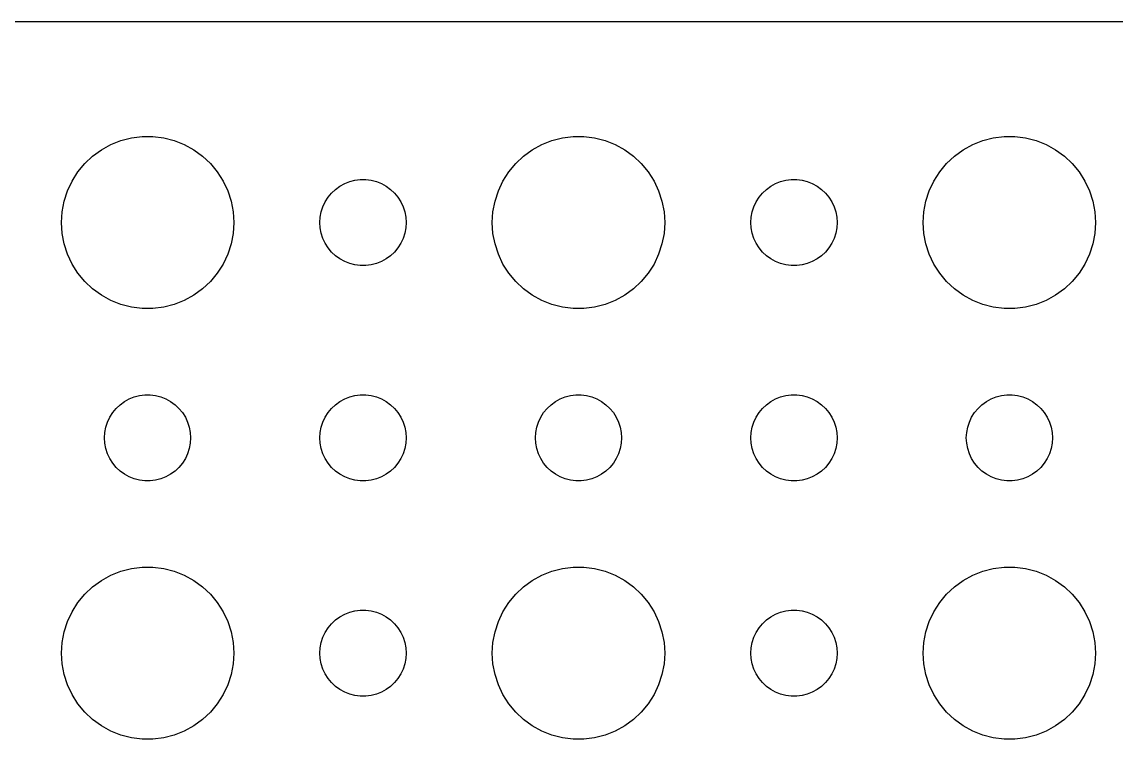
# Model space of a CAD drawing. Header units: metres. Extents: x -134 to 134, y 518 to 1078.
# Drawn here: x 63.12 to 101.21, y 825.01 to 849.99 of the extents above; entities that cross this region are included whole.
import ezdxf

# ---------------------------------------------------------------- set-up
doc = ezdxf.new("R2010")
doc.units = ezdxf.units.M

msp = doc.modelspace()

# ---------------------------------------------------------------- linework, layer by layer
for p, q in [((129.814, 849.99), (-129.814, 849.99)), ((66.9379, 845.947), (67.3116, 845.994)), ((67.3116, 845.994), (67.6884, 845.994)), ((67.6884, 845.994), (68.0621, 845.947)), ((81.9379, 845.947), (82.3116, 845.994)), ((82.3116, 845.994), (82.6884, 845.994)), ((82.6884, 845.994), (83.0621, 845.947)), ((96.9379, 845.947), (97.3116, 845.994)), ((97.3116, 845.994), (97.6884, 845.994)), ((97.6884, 845.994), (98.0621, 845.947)), ((65.8925, 845.533), (66.2227, 845.714)), ((66.2227, 845.714), (66.573, 845.853)), ((66.573, 845.853), (66.9379, 845.947)), ((68.0621, 845.947), (68.427, 845.853)), ((68.427, 845.853), (68.7773, 845.714)), ((68.7773, 845.714), (69.1075, 845.533)), ((80.8925, 845.533), (81.2227, 845.714)), ((81.2227, 845.714), (81.573, 845.853)), ((81.573, 845.853), (81.9379, 845.947)), ((83.0621, 845.947), (83.427, 845.853)), ((83.427, 845.853), (83.7773, 845.714)), ((83.7773, 845.714), (84.1075, 845.533)), ((95.8925, 845.533), (96.2227, 845.714)), ((96.2227, 845.714), (96.573, 845.853)), ((96.573, 845.853), (96.9379, 845.947)), ((98.0621, 845.947), (98.427, 845.853)), ((98.427, 845.853), (98.7773, 845.714)), ((98.7773, 845.714), (99.1075, 845.533)), ((65.3131, 845.054), (65.5877, 845.312)), ((65.5877, 845.312), (65.8925, 845.533)), ((69.1075, 845.533), (69.4123, 845.312)), ((69.4123, 845.312), (69.6869, 845.054)), ((80.3131, 845.054), (80.5877, 845.312)), ((80.5877, 845.312), (80.8925, 845.533)), ((84.1075, 845.533), (84.4123, 845.312)), ((84.4123, 845.312), (84.6869, 845.054)), ((95.3131, 845.054), (95.5877, 845.312)), ((95.5877, 845.312), (95.8925, 845.533)), ((99.1075, 845.533), (99.4123, 845.312)), ((99.4123, 845.312), (99.6869, 845.054)), ((65.073, 844.763), (65.3131, 845.054)), ((69.6869, 845.054), (69.927, 844.763)), ((80.073, 844.763), (80.3131, 845.054)), ((84.6869, 845.054), (84.927, 844.763)), ((95.073, 844.763), (95.3131, 845.054)), ((99.6869, 845.054), (99.927, 844.763)), ((64.7107, 844.104), (64.8711, 844.445)), ((64.8711, 844.445), (65.073, 844.763)), ((69.927, 844.763), (70.1289, 844.445)), ((70.1289, 844.445), (70.2893, 844.104)), ((74.5365, 844.427), (74.7189, 844.473)), ((74.7189, 844.473), (74.9058, 844.497)), ((74.9058, 844.497), (75.0942, 844.497)), ((75.0942, 844.497), (75.2811, 844.473)), ((75.2811, 844.473), (75.4635, 844.427)), ((79.7107, 844.104), (79.8711, 844.445)), ((79.8711, 844.445), (80.073, 844.763)), ((84.927, 844.763), (85.1289, 844.445)), ((85.1289, 844.445), (85.2893, 844.104)), ((89.5365, 844.427), (89.7189, 844.473)), ((89.7189, 844.473), (89.9058, 844.497)), ((89.9058, 844.497), (90.0942, 844.497)), ((90.0942, 844.497), (90.2811, 844.473)), ((90.2811, 844.473), (90.4635, 844.427)), ((94.7107, 844.104), (94.8711, 844.445)), ((94.8711, 844.445), (95.073, 844.763)), ((99.927, 844.763), (100.129, 844.445)), ((100.129, 844.445), (100.289, 844.104)), ((64.5943, 843.746), (64.7107, 844.104)), ((70.2893, 844.104), (70.4057, 843.746)), ((73.9065, 844.027), (74.0439, 844.156)), ((74.0439, 844.156), (74.1963, 844.266)), ((74.1963, 844.266), (74.3613, 844.357)), ((74.3613, 844.357), (74.5365, 844.427)), ((75.4635, 844.427), (75.6387, 844.357)), ((75.6387, 844.357), (75.8037, 844.266)), ((75.8037, 844.266), (75.9561, 844.156)), ((75.9561, 844.156), (76.0934, 844.027)), ((79.5943, 843.746), (79.7107, 844.104)), ((85.2893, 844.104), (85.4057, 843.746)), ((88.9065, 844.027), (89.0439, 844.156)), ((89.0439, 844.156), (89.1963, 844.266)), ((89.1963, 844.266), (89.3613, 844.357)), ((89.3613, 844.357), (89.5365, 844.427)), ((90.4635, 844.427), (90.6387, 844.357)), ((90.6387, 844.357), (90.8037, 844.266)), ((90.8037, 844.266), (90.9561, 844.156)), ((90.9561, 844.156), (91.0934, 844.027)), ((94.5943, 843.746), (94.7107, 844.104)), ((100.289, 844.104), (100.406, 843.746)), ((64.5237, 843.376), (64.5943, 843.746)), ((70.4057, 843.746), (70.4763, 843.376)), ((73.6053, 843.552), (73.6855, 843.723)), ((73.6855, 843.723), (73.7865, 843.882)), ((73.7865, 843.882), (73.9065, 844.027)), ((76.0934, 844.027), (76.2135, 843.882)), ((76.2135, 843.882), (76.3145, 843.723)), ((76.3145, 843.723), (76.3947, 843.552)), ((79.5237, 843.376), (79.5943, 843.746)), ((85.4057, 843.746), (85.4763, 843.376)), ((88.6053, 843.552), (88.6855, 843.723)), ((88.6855, 843.723), (88.7865, 843.882)), ((88.7865, 843.882), (88.9065, 844.027)), ((91.0934, 844.027), (91.2135, 843.882)), ((91.2135, 843.882), (91.3145, 843.723)), ((91.3145, 843.723), (91.3947, 843.552)), ((94.5237, 843.376), (94.5943, 843.746)), ((100.406, 843.746), (100.476, 843.376)), ((64.5, 843), (64.5237, 843.376)), ((70.4763, 843.376), (70.5, 843)), ((73.5118, 843.188), (73.5471, 843.373)), ((73.5471, 843.373), (73.6053, 843.552)), ((76.3947, 843.552), (76.4529, 843.373)), ((76.4529, 843.373), (76.4882, 843.188)), ((79.5, 843), (79.5237, 843.376)), ((85.4763, 843.376), (85.5, 843)), ((88.5118, 843.188), (88.5471, 843.373)), ((88.5471, 843.373), (88.6053, 843.552)), ((91.3947, 843.552), (91.4529, 843.373)), ((91.4529, 843.373), (91.4882, 843.188)), ((94.5, 843), (94.5237, 843.376)), ((100.476, 843.376), (100.5, 843)), ((64.5237, 842.624), (64.5, 843)), ((70.5, 843), (70.4763, 842.624)), ((73.5, 843), (73.5118, 843.188)), ((73.5118, 842.812), (73.5, 843)), ((76.4882, 843.188), (76.5, 843)), ((76.5, 843), (76.4882, 842.812)), ((79.5237, 842.624), (79.5, 843)), ((85.5, 843), (85.4763, 842.624)), ((88.5, 843), (88.5118, 843.188)), ((88.5118, 842.812), (88.5, 843)), ((91.4882, 843.188), (91.5, 843)), ((91.5, 843), (91.4882, 842.812)), ((94.5237, 842.624), (94.5, 843)), ((100.5, 843), (100.476, 842.624)), ((64.5943, 842.254), (64.5237, 842.624)), ((70.4763, 842.624), (70.4057, 842.254)), ((73.5471, 842.627), (73.5118, 842.812)), ((73.6053, 842.448), (73.5471, 842.627)), ((76.4529, 842.627), (76.3947, 842.448)), ((76.4882, 842.812), (76.4529, 842.627)), ((79.5943, 842.254), (79.5237, 842.624)), ((85.4763, 842.624), (85.4057, 842.254)), ((88.5471, 842.627), (88.5118, 842.812)), ((88.6053, 842.448), (88.5471, 842.627)), ((91.4529, 842.627), (91.3947, 842.448)), ((91.4882, 842.812), (91.4529, 842.627)), ((94.5943, 842.254), (94.5237, 842.624)), ((100.476, 842.624), (100.406, 842.254)), ((64.7107, 841.896), (64.5943, 842.254)), ((70.4057, 842.254), (70.2893, 841.896)), ((73.6855, 842.277), (73.6053, 842.448)), ((73.7865, 842.118), (73.6855, 842.277)), ((76.3145, 842.277), (76.2135, 842.118)), ((76.3947, 842.448), (76.3145, 842.277)), ((79.7107, 841.896), (79.5943, 842.254)), ((85.4057, 842.254), (85.2893, 841.896)), ((88.6855, 842.277), (88.6053, 842.448)), ((88.7865, 842.118), (88.6855, 842.277)), ((91.3145, 842.277), (91.2135, 842.118)), ((91.3947, 842.448), (91.3145, 842.277)), ((94.7107, 841.896), (94.5943, 842.254)), ((100.406, 842.254), (100.289, 841.896)), ((64.8711, 841.555), (64.7107, 841.896)), ((70.2893, 841.896), (70.1289, 841.555)), ((73.9065, 841.973), (73.7865, 842.118)), ((74.0439, 841.844), (73.9065, 841.973)), ((74.1963, 841.734), (74.0439, 841.844)), ((75.9561, 841.844), (75.8037, 841.734)), ((76.0934, 841.973), (75.9561, 841.844)), ((76.2135, 842.118), (76.0934, 841.973)), ((79.8711, 841.555), (79.7107, 841.896)), ((85.2893, 841.896), (85.1289, 841.555)), ((88.9065, 841.973), (88.7865, 842.118)), ((89.0439, 841.844), (88.9065, 841.973)), ((89.1963, 841.734), (89.0439, 841.844)), ((90.9561, 841.844), (90.8037, 841.734)), ((91.0934, 841.973), (90.9561, 841.844)), ((91.2135, 842.118), (91.0934, 841.973)), ((94.8711, 841.555), (94.7107, 841.896)), ((100.289, 841.896), (100.129, 841.555)), ((65.073, 841.237), (64.8711, 841.555)), ((70.1289, 841.555), (69.927, 841.237)), ((74.3613, 841.643), (74.1963, 841.734)), ((74.5365, 841.573), (74.3613, 841.643)), ((74.7189, 841.527), (74.5365, 841.573)), ((74.9058, 841.503), (74.7189, 841.527)), ((75.0942, 841.503), (74.9058, 841.503)), ((75.2811, 841.527), (75.0942, 841.503)), ((75.4635, 841.573), (75.2811, 841.527)), ((75.6387, 841.643), (75.4635, 841.573)), ((75.8037, 841.734), (75.6387, 841.643)), ((80.073, 841.237), (79.8711, 841.555)), ((85.1289, 841.555), (84.927, 841.237)), ((89.3613, 841.643), (89.1963, 841.734)), ((89.5365, 841.573), (89.3613, 841.643)), ((89.7189, 841.527), (89.5365, 841.573)), ((89.9058, 841.503), (89.7189, 841.527)), ((90.0942, 841.503), (89.9058, 841.503)), ((90.2811, 841.527), (90.0942, 841.503)), ((90.4635, 841.573), (90.2811, 841.527)), ((90.6387, 841.643), (90.4635, 841.573)), ((90.8037, 841.734), (90.6387, 841.643)), ((95.073, 841.237), (94.8711, 841.555)), ((100.129, 841.555), (99.927, 841.237)), ((65.3131, 840.946), (65.073, 841.237)), ((69.927, 841.237), (69.6869, 840.946)), ((80.3131, 840.946), (80.073, 841.237)), ((84.927, 841.237), (84.6869, 840.946)), ((95.3131, 840.946), (95.073, 841.237)), ((99.927, 841.237), (99.6869, 840.946)), ((65.5877, 840.688), (65.3131, 840.946)), ((65.8925, 840.467), (65.5877, 840.688)), ((69.4123, 840.688), (69.1075, 840.467)), ((69.6869, 840.946), (69.4123, 840.688)), ((80.5877, 840.688), (80.3131, 840.946)), ((80.8925, 840.467), (80.5877, 840.688)), ((84.4123, 840.688), (84.1075, 840.467)), ((84.6869, 840.946), (84.4123, 840.688)), ((95.5877, 840.688), (95.3131, 840.946)), ((95.8925, 840.467), (95.5877, 840.688)), ((99.4123, 840.688), (99.1075, 840.467)), ((99.6869, 840.946), (99.4123, 840.688)), ((66.2227, 840.286), (65.8925, 840.467)), ((66.573, 840.147), (66.2227, 840.286)), ((68.7773, 840.286), (68.427, 840.147)), ((69.1075, 840.467), (68.7773, 840.286)), ((81.2227, 840.286), (80.8925, 840.467)), ((81.573, 840.147), (81.2227, 840.286)), ((83.7773, 840.286), (83.427, 840.147)), ((84.1075, 840.467), (83.7773, 840.286)), ((96.2227, 840.286), (95.8925, 840.467)), ((96.573, 840.147), (96.2227, 840.286)), ((98.7773, 840.286), (98.427, 840.147)), ((99.1075, 840.467), (98.7773, 840.286)), ((66.9379, 840.053), (66.573, 840.147)), ((67.3116, 840.006), (66.9379, 840.053)), ((67.6884, 840.006), (67.3116, 840.006)), ((68.0621, 840.053), (67.6884, 840.006)), ((68.427, 840.147), (68.0621, 840.053)), ((81.9379, 840.053), (81.573, 840.147)), ((82.3116, 840.006), (81.9379, 840.053)), ((82.6884, 840.006), (82.3116, 840.006)), ((83.0621, 840.053), (82.6884, 840.006)), ((83.427, 840.147), (83.0621, 840.053)), ((96.9379, 840.053), (96.573, 840.147)), ((97.3116, 840.006), (96.9379, 840.053)), ((97.6884, 840.006), (97.3116, 840.006)), ((98.0621, 840.053), (97.6884, 840.006)), ((98.427, 840.147), (98.0621, 840.053)), ((66.6963, 836.766), (66.8613, 836.857)), ((66.8613, 836.857), (67.0365, 836.927)), ((67.0365, 836.927), (67.2189, 836.973)), ((67.2189, 836.973), (67.4058, 836.997)), ((67.4058, 836.997), (67.5942, 836.997)), ((67.5942, 836.997), (67.7811, 836.973)), ((67.7811, 836.973), (67.9635, 836.927)), ((67.9635, 836.927), (68.1387, 836.857)), ((68.1387, 836.857), (68.3037, 836.766)), ((74.1963, 836.766), (74.3613, 836.857)), ((74.3613, 836.857), (74.5365, 836.927)), ((74.5365, 836.927), (74.7189, 836.973)), ((74.7189, 836.973), (74.9058, 836.997)), ((74.9058, 836.997), (75.0942, 836.997)), ((75.0942, 836.997), (75.2811, 836.973)), ((75.2811, 836.973), (75.4635, 836.927)), ((75.4635, 836.927), (75.6387, 836.857)), ((75.6387, 836.857), (75.8037, 836.766)), ((81.6963, 836.766), (81.8613, 836.857)), ((81.8613, 836.857), (82.0365, 836.927)), ((82.0365, 836.927), (82.2189, 836.973)), ((82.2189, 836.973), (82.4058, 836.997)), ((82.4058, 836.997), (82.5942, 836.997)), ((82.5942, 836.997), (82.7811, 836.973)), ((82.7811, 836.973), (82.9635, 836.927)), ((82.9635, 836.927), (83.1387, 836.857)), ((83.1387, 836.857), (83.3037, 836.766)), ((89.1963, 836.766), (89.3613, 836.857)), ((89.3613, 836.857), (89.5365, 836.927)), ((89.5365, 836.927), (89.7189, 836.973)), ((89.7189, 836.973), (89.9058, 836.997)), ((89.9058, 836.997), (90.0942, 836.997)), ((90.0942, 836.997), (90.2811, 836.973)), ((90.2811, 836.973), (90.4635, 836.927)), ((90.4635, 836.927), (90.6387, 836.857)), ((90.6387, 836.857), (90.8037, 836.766)), ((96.6963, 836.766), (96.8613, 836.857)), ((96.8613, 836.857), (97.0365, 836.927)), ((97.0365, 836.927), (97.2189, 836.973)), ((97.2189, 836.973), (97.4058, 836.997)), ((97.4058, 836.997), (97.5942, 836.997)), ((97.5942, 836.997), (97.7811, 836.973)), ((97.7811, 836.973), (97.9635, 836.927)), ((97.9635, 836.927), (98.1387, 836.857)), ((98.1387, 836.857), (98.3037, 836.766)), ((66.2865, 836.382), (66.4065, 836.527)), ((66.4065, 836.527), (66.5439, 836.656)), ((66.5439, 836.656), (66.6963, 836.766)), ((68.3037, 836.766), (68.4561, 836.656)), ((68.4561, 836.656), (68.5934, 836.527)), ((68.5934, 836.527), (68.7135, 836.382)), ((73.7865, 836.382), (73.9065, 836.527)), ((73.9065, 836.527), (74.0439, 836.656)), ((74.0439, 836.656), (74.1963, 836.766)), ((75.8037, 836.766), (75.9561, 836.656)), ((75.9561, 836.656), (76.0934, 836.527)), ((76.0934, 836.527), (76.2135, 836.382)), ((81.2865, 836.382), (81.4065, 836.527)), ((81.4065, 836.527), (81.5439, 836.656)), ((81.5439, 836.656), (81.6963, 836.766)), ((83.3037, 836.766), (83.4561, 836.656)), ((83.4561, 836.656), (83.5934, 836.527)), ((83.5934, 836.527), (83.7135, 836.382)), ((88.7865, 836.382), (88.9065, 836.527)), ((88.9065, 836.527), (89.0439, 836.656)), ((89.0439, 836.656), (89.1963, 836.766)), ((90.8037, 836.766), (90.9561, 836.656)), ((90.9561, 836.656), (91.0934, 836.527)), ((91.0934, 836.527), (91.2135, 836.382)), ((96.2865, 836.382), (96.4065, 836.527)), ((96.4065, 836.527), (96.5439, 836.656)), ((96.5439, 836.656), (96.6963, 836.766)), ((98.3037, 836.766), (98.4561, 836.656)), ((98.4561, 836.656), (98.5934, 836.527)), ((98.5934, 836.527), (98.7135, 836.382)), ((66.0471, 835.873), (66.1053, 836.052)), ((66.1053, 836.052), (66.1855, 836.223)), ((66.1855, 836.223), (66.2865, 836.382)), ((68.7135, 836.382), (68.8145, 836.223)), ((68.8145, 836.223), (68.8947, 836.052)), ((68.8947, 836.052), (68.9529, 835.873)), ((73.5471, 835.873), (73.6053, 836.052)), ((73.6053, 836.052), (73.6855, 836.223)), ((73.6855, 836.223), (73.7865, 836.382)), ((76.2135, 836.382), (76.3145, 836.223)), ((76.3145, 836.223), (76.3947, 836.052)), ((76.3947, 836.052), (76.4529, 835.873)), ((81.0471, 835.873), (81.1053, 836.052)), ((81.1053, 836.052), (81.1855, 836.223)), ((81.1855, 836.223), (81.2865, 836.382)), ((83.7135, 836.382), (83.8145, 836.223)), ((83.8145, 836.223), (83.8947, 836.052)), ((83.8947, 836.052), (83.9529, 835.873)), ((88.5471, 835.873), (88.6053, 836.052)), ((88.6053, 836.052), (88.6855, 836.223)), ((88.6855, 836.223), (88.7865, 836.382)), ((91.2135, 836.382), (91.3145, 836.223)), ((91.3145, 836.223), (91.3947, 836.052)), ((91.3947, 836.052), (91.4529, 835.873)), ((96.0471, 835.873), (96.1053, 836.052)), ((96.1053, 836.052), (96.1855, 836.223)), ((96.1855, 836.223), (96.2865, 836.382)), ((98.7135, 836.382), (98.8145, 836.223)), ((98.8145, 836.223), (98.8947, 836.052)), ((98.8947, 836.052), (98.9529, 835.873)), ((66, 835.5), (66.0118, 835.688)), ((66.0118, 835.688), (66.0471, 835.873)), ((68.9529, 835.873), (68.9882, 835.688)), ((68.9882, 835.688), (69, 835.5)), ((73.5, 835.5), (73.5118, 835.688)), ((73.5118, 835.688), (73.5471, 835.873)), ((76.4529, 835.873), (76.4882, 835.688)), ((76.4882, 835.688), (76.5, 835.5)), ((81, 835.5), (81.0118, 835.688)), ((81.0118, 835.688), (81.0471, 835.873)), ((83.9529, 835.873), (83.9882, 835.688)), ((83.9882, 835.688), (84, 835.5)), ((88.5, 835.5), (88.5118, 835.688)), ((88.5118, 835.688), (88.5471, 835.873)), ((91.4529, 835.873), (91.4882, 835.688)), ((91.4882, 835.688), (91.5, 835.5)), ((96, 835.5), (96.0118, 835.688)), ((96.0118, 835.688), (96.0471, 835.873)), ((98.9529, 835.873), (98.9882, 835.688)), ((98.9882, 835.688), (99, 835.5)), ((66.0118, 835.312), (66, 835.5)), ((66.0471, 835.127), (66.0118, 835.312)), ((68.9882, 835.312), (68.9529, 835.127)), ((69, 835.5), (68.9882, 835.312)), ((73.5118, 835.312), (73.5, 835.5)), ((73.5471, 835.127), (73.5118, 835.312)), ((76.4882, 835.312), (76.4529, 835.127)), ((76.5, 835.5), (76.4882, 835.312)), ((81.0118, 835.312), (81, 835.5)), ((81.0471, 835.127), (81.0118, 835.312)), ((83.9882, 835.312), (83.9529, 835.127)), ((84, 835.5), (83.9882, 835.312)), ((88.5118, 835.312), (88.5, 835.5)), ((88.5471, 835.127), (88.5118, 835.312)), ((91.4882, 835.312), (91.4529, 835.127)), ((91.5, 835.5), (91.4882, 835.312)), ((96.0118, 835.312), (96, 835.5)), ((96.0471, 835.127), (96.0118, 835.312)), ((98.9882, 835.312), (98.9529, 835.127)), ((99, 835.5), (98.9882, 835.312)), ((66.1053, 834.948), (66.0471, 835.127)), ((66.1855, 834.777), (66.1053, 834.948)), ((68.8947, 834.948), (68.8145, 834.777)), ((68.9529, 835.127), (68.8947, 834.948)), ((73.6053, 834.948), (73.5471, 835.127)), ((73.6855, 834.777), (73.6053, 834.948)), ((76.3947, 834.948), (76.3145, 834.777)), ((76.4529, 835.127), (76.3947, 834.948)), ((81.1053, 834.948), (81.0471, 835.127)), ((81.1855, 834.777), (81.1053, 834.948)), ((83.8947, 834.948), (83.8145, 834.777)), ((83.9529, 835.127), (83.8947, 834.948)), ((88.6053, 834.948), (88.5471, 835.127)), ((88.6855, 834.777), (88.6053, 834.948)), ((91.3947, 834.948), (91.3145, 834.777)), ((91.4529, 835.127), (91.3947, 834.948)), ((96.1053, 834.948), (96.0471, 835.127)), ((96.1855, 834.777), (96.1053, 834.948)), ((98.8947, 834.948), (98.8145, 834.777)), ((98.9529, 835.127), (98.8947, 834.948)), ((66.2865, 834.618), (66.1855, 834.777)), ((66.4065, 834.473), (66.2865, 834.618)), ((68.7135, 834.618), (68.5934, 834.473)), ((68.8145, 834.777), (68.7135, 834.618)), ((73.7865, 834.618), (73.6855, 834.777)), ((73.9065, 834.473), (73.7865, 834.618)), ((76.2135, 834.618), (76.0934, 834.473)), ((76.3145, 834.777), (76.2135, 834.618)), ((81.2865, 834.618), (81.1855, 834.777)), ((81.4065, 834.473), (81.2865, 834.618)), ((83.7135, 834.618), (83.5934, 834.473)), ((83.8145, 834.777), (83.7135, 834.618)), ((88.7865, 834.618), (88.6855, 834.777)), ((88.9065, 834.473), (88.7865, 834.618)), ((91.2135, 834.618), (91.0934, 834.473)), ((91.3145, 834.777), (91.2135, 834.618)), ((96.2865, 834.618), (96.1855, 834.777)), ((96.4065, 834.473), (96.2865, 834.618)), ((98.7135, 834.618), (98.5934, 834.473)), ((98.8145, 834.777), (98.7135, 834.618)), ((66.5439, 834.344), (66.4065, 834.473)), ((66.6963, 834.234), (66.5439, 834.344)), ((66.8613, 834.143), (66.6963, 834.234)), ((68.3037, 834.234), (68.1387, 834.143)), ((68.4561, 834.344), (68.3037, 834.234)), ((68.5934, 834.473), (68.4561, 834.344)), ((74.0439, 834.344), (73.9065, 834.473)), ((74.1963, 834.234), (74.0439, 834.344)), ((74.3613, 834.143), (74.1963, 834.234)), ((75.8037, 834.234), (75.6387, 834.143)), ((75.9561, 834.344), (75.8037, 834.234)), ((76.0934, 834.473), (75.9561, 834.344)), ((81.5439, 834.344), (81.4065, 834.473)), ((81.6963, 834.234), (81.5439, 834.344)), ((81.8613, 834.143), (81.6963, 834.234)), ((83.3037, 834.234), (83.1387, 834.143)), ((83.4561, 834.344), (83.3037, 834.234)), ((83.5934, 834.473), (83.4561, 834.344)), ((89.0439, 834.344), (88.9065, 834.473)), ((89.1963, 834.234), (89.0439, 834.344)), ((89.3613, 834.143), (89.1963, 834.234)), ((90.8037, 834.234), (90.6387, 834.143)), ((90.9561, 834.344), (90.8037, 834.234)), ((91.0934, 834.473), (90.9561, 834.344)), ((96.5439, 834.344), (96.4065, 834.473)), ((96.6963, 834.234), (96.5439, 834.344)), ((96.8613, 834.143), (96.6963, 834.234)), ((98.3037, 834.234), (98.1387, 834.143)), ((98.4561, 834.344), (98.3037, 834.234)), ((98.5934, 834.473), (98.4561, 834.344)), ((67.0365, 834.073), (66.8613, 834.143)), ((67.2189, 834.027), (67.0365, 834.073)), ((67.4058, 834.003), (67.2189, 834.027)), ((67.5942, 834.003), (67.4058, 834.003)), ((67.7811, 834.027), (67.5942, 834.003)), ((67.9635, 834.073), (67.7811, 834.027)), ((68.1387, 834.143), (67.9635, 834.073)), ((74.5365, 834.073), (74.3613, 834.143)), ((74.7189, 834.027), (74.5365, 834.073)), ((74.9058, 834.003), (74.7189, 834.027)), ((75.0942, 834.003), (74.9058, 834.003)), ((75.2811, 834.027), (75.0942, 834.003)), ((75.4635, 834.073), (75.2811, 834.027)), ((75.6387, 834.143), (75.4635, 834.073)), ((82.0365, 834.073), (81.8613, 834.143)), ((82.2189, 834.027), (82.0365, 834.073)), ((82.4058, 834.003), (82.2189, 834.027)), ((82.5942, 834.003), (82.4058, 834.003)), ((82.7811, 834.027), (82.5942, 834.003)), ((82.9635, 834.073), (82.7811, 834.027)), ((83.1387, 834.143), (82.9635, 834.073)), ((89.5365, 834.073), (89.3613, 834.143)), ((89.7189, 834.027), (89.5365, 834.073)), ((89.9058, 834.003), (89.7189, 834.027)), ((90.0942, 834.003), (89.9058, 834.003)), ((90.2811, 834.027), (90.0942, 834.003)), ((90.4635, 834.073), (90.2811, 834.027)), ((90.6387, 834.143), (90.4635, 834.073)), ((97.0365, 834.073), (96.8613, 834.143)), ((97.2189, 834.027), (97.0365, 834.073)), ((97.4058, 834.003), (97.2189, 834.027)), ((97.5942, 834.003), (97.4058, 834.003)), ((97.7811, 834.027), (97.5942, 834.003)), ((97.9635, 834.073), (97.7811, 834.027)), ((98.1387, 834.143), (97.9635, 834.073)), ((66.2227, 830.714), (66.573, 830.853)), ((66.573, 830.853), (66.9379, 830.947)), ((66.9379, 830.947), (67.3116, 830.994)), ((67.3116, 830.994), (67.6884, 830.994)), ((67.6884, 830.994), (68.0621, 830.947)), ((68.0621, 830.947), (68.427, 830.853)), ((68.427, 830.853), (68.7773, 830.714)), ((81.2227, 830.714), (81.573, 830.853)), ((81.573, 830.853), (81.9379, 830.947)), ((81.9379, 830.947), (82.3116, 830.994)), ((82.3116, 830.994), (82.6884, 830.994)), ((82.6884, 830.994), (83.0621, 830.947)), ((83.0621, 830.947), (83.427, 830.853)), ((83.427, 830.853), (83.7773, 830.714)), ((96.2227, 830.714), (96.573, 830.853)), ((96.573, 830.853), (96.9379, 830.947)), ((96.9379, 830.947), (97.3116, 830.994)), ((97.3116, 830.994), (97.6884, 830.994)), ((97.6884, 830.994), (98.0621, 830.947)), ((98.0621, 830.947), (98.427, 830.853)), ((98.427, 830.853), (98.7773, 830.714)), ((65.5877, 830.312), (65.8925, 830.533)), ((65.8925, 830.533), (66.2227, 830.714)), ((68.7773, 830.714), (69.1075, 830.533)), ((69.1075, 830.533), (69.4123, 830.312)), ((80.5877, 830.312), (80.8925, 830.533)), ((80.8925, 830.533), (81.2227, 830.714)), ((83.7773, 830.714), (84.1075, 830.533)), ((84.1075, 830.533), (84.4123, 830.312)), ((95.5877, 830.312), (95.8925, 830.533)), ((95.8925, 830.533), (96.2227, 830.714)), ((98.7773, 830.714), (99.1075, 830.533)), ((99.1075, 830.533), (99.4123, 830.312)), ((65.073, 829.763), (65.3131, 830.054)), ((65.3131, 830.054), (65.5877, 830.312)), ((69.4123, 830.312), (69.6869, 830.054)), ((69.6869, 830.054), (69.927, 829.763)), ((80.073, 829.763), (80.3131, 830.054)), ((80.3131, 830.054), (80.5877, 830.312)), ((84.4123, 830.312), (84.6869, 830.054)), ((84.6869, 830.054), (84.927, 829.763)), ((95.073, 829.763), (95.3131, 830.054)), ((95.3131, 830.054), (95.5877, 830.312)), ((99.4123, 830.312), (99.6869, 830.054)), ((99.6869, 830.054), (99.927, 829.763)), ((64.8711, 829.445), (65.073, 829.763)), ((69.927, 829.763), (70.1289, 829.445)), ((79.8711, 829.445), (80.073, 829.763)), ((84.927, 829.763), (85.1289, 829.445)), ((94.8711, 829.445), (95.073, 829.763)), ((99.927, 829.763), (100.129, 829.445)), ((64.7107, 829.104), (64.8711, 829.445)), ((70.1289, 829.445), (70.2893, 829.104)), ((74.0439, 829.156), (74.1963, 829.266)), ((74.1963, 829.266), (74.3613, 829.357)), ((74.3613, 829.357), (74.5365, 829.427)), ((74.5365, 829.427), (74.7189, 829.473)), ((74.7189, 829.473), (74.9058, 829.497)), ((74.9058, 829.497), (75.0942, 829.497)), ((75.0942, 829.497), (75.2811, 829.473)), ((75.2811, 829.473), (75.4635, 829.427)), ((75.4635, 829.427), (75.6387, 829.357)), ((75.6387, 829.357), (75.8037, 829.266)), ((75.8037, 829.266), (75.9561, 829.156)), ((79.7107, 829.104), (79.8711, 829.445)), ((85.1289, 829.445), (85.2893, 829.104)), ((89.0439, 829.156), (89.1963, 829.266)), ((89.1963, 829.266), (89.3613, 829.357)), ((89.3613, 829.357), (89.5365, 829.427)), ((89.5365, 829.427), (89.7189, 829.473)), ((89.7189, 829.473), (89.9058, 829.497)), ((89.9058, 829.497), (90.0942, 829.497)), ((90.0942, 829.497), (90.2811, 829.473)), ((90.2811, 829.473), (90.4635, 829.427)), ((90.4635, 829.427), (90.6387, 829.357)), ((90.6387, 829.357), (90.8037, 829.266)), ((90.8037, 829.266), (90.9561, 829.156)), ((94.7107, 829.104), (94.8711, 829.445)), ((100.129, 829.445), (100.289, 829.104)), ((64.5943, 828.746), (64.7107, 829.104)), ((70.2893, 829.104), (70.4057, 828.746)), ((73.6855, 828.723), (73.7865, 828.882)), ((73.7865, 828.882), (73.9065, 829.027)), ((73.9065, 829.027), (74.0439, 829.156)), ((75.9561, 829.156), (76.0934, 829.027)), ((76.0934, 829.027), (76.2135, 828.882)), ((76.2135, 828.882), (76.3145, 828.723)), ((79.5943, 828.746), (79.7107, 829.104)), ((85.2893, 829.104), (85.4057, 828.746)), ((88.6855, 828.723), (88.7865, 828.882)), ((88.7865, 828.882), (88.9065, 829.027)), ((88.9065, 829.027), (89.0439, 829.156)), ((90.9561, 829.156), (91.0934, 829.027)), ((91.0934, 829.027), (91.2135, 828.882)), ((91.2135, 828.882), (91.3145, 828.723)), ((94.5943, 828.746), (94.7107, 829.104)), ((100.289, 829.104), (100.406, 828.746)), ((64.5237, 828.376), (64.5943, 828.746)), ((70.4057, 828.746), (70.4763, 828.376)), ((73.5471, 828.373), (73.6053, 828.552)), ((73.6053, 828.552), (73.6855, 828.723)), ((76.3145, 828.723), (76.3947, 828.552)), ((76.3947, 828.552), (76.4529, 828.373)), ((79.5237, 828.376), (79.5943, 828.746)), ((85.4057, 828.746), (85.4763, 828.376)), ((88.5471, 828.373), (88.6053, 828.552)), ((88.6053, 828.552), (88.6855, 828.723)), ((91.3145, 828.723), (91.3947, 828.552)), ((91.3947, 828.552), (91.4529, 828.373)), ((94.5237, 828.376), (94.5943, 828.746)), ((100.406, 828.746), (100.476, 828.376)), ((64.5, 828), (64.5237, 828.376)), ((70.4763, 828.376), (70.5, 828)), ((73.5, 828), (73.5118, 828.188)), ((73.5118, 828.188), (73.5471, 828.373)), ((76.4529, 828.373), (76.4882, 828.188)), ((76.4882, 828.188), (76.5, 828)), ((79.5, 828), (79.5237, 828.376)), ((85.4763, 828.376), (85.5, 828)), ((88.5, 828), (88.5118, 828.188)), ((88.5118, 828.188), (88.5471, 828.373)), ((91.4529, 828.373), (91.4882, 828.188)), ((91.4882, 828.188), (91.5, 828)), ((94.5, 828), (94.5237, 828.376)), ((100.476, 828.376), (100.5, 828)), ((64.5237, 827.624), (64.5, 828)), ((70.5, 828), (70.4763, 827.624)), ((73.5118, 827.812), (73.5, 828)), ((73.5471, 827.627), (73.5118, 827.812)), ((76.4882, 827.812), (76.4529, 827.627)), ((76.5, 828), (76.4882, 827.812)), ((79.5237, 827.624), (79.5, 828)), ((85.5, 828), (85.4763, 827.624)), ((88.5118, 827.812), (88.5, 828)), ((88.5471, 827.627), (88.5118, 827.812)), ((91.4882, 827.812), (91.4529, 827.627)), ((91.5, 828), (91.4882, 827.812)), ((94.5237, 827.624), (94.5, 828)), ((100.5, 828), (100.476, 827.624)), ((64.5943, 827.254), (64.5237, 827.624)), ((70.4763, 827.624), (70.4057, 827.254)), ((73.6053, 827.448), (73.5471, 827.627)), ((73.6855, 827.277), (73.6053, 827.448)), ((76.3947, 827.448), (76.3145, 827.277)), ((76.4529, 827.627), (76.3947, 827.448)), ((79.5943, 827.254), (79.5237, 827.624)), ((85.4763, 827.624), (85.4057, 827.254)), ((88.6053, 827.448), (88.5471, 827.627)), ((88.6855, 827.277), (88.6053, 827.448)), ((91.3947, 827.448), (91.3145, 827.277)), ((91.4529, 827.627), (91.3947, 827.448)), ((94.5943, 827.254), (94.5237, 827.624)), ((100.476, 827.624), (100.406, 827.254)), ((64.7107, 826.896), (64.5943, 827.254)), ((70.4057, 827.254), (70.2893, 826.896)), ((73.7865, 827.118), (73.6855, 827.277)), ((73.9065, 826.973), (73.7865, 827.118)), ((74.0439, 826.844), (73.9065, 826.973)), ((76.0934, 826.973), (75.9561, 826.844)), ((76.2135, 827.118), (76.0934, 826.973)), ((76.3145, 827.277), (76.2135, 827.118)), ((79.7107, 826.896), (79.5943, 827.254)), ((85.4057, 827.254), (85.2893, 826.896)), ((88.7865, 827.118), (88.6855, 827.277)), ((88.9065, 826.973), (88.7865, 827.118)), ((89.0439, 826.844), (88.9065, 826.973)), ((91.0934, 826.973), (90.9561, 826.844)), ((91.2135, 827.118), (91.0934, 826.973)), ((91.3145, 827.277), (91.2135, 827.118)), ((94.7107, 826.896), (94.5943, 827.254)), ((100.406, 827.254), (100.289, 826.896)), ((64.8711, 826.555), (64.7107, 826.896)), ((65.073, 826.237), (64.8711, 826.555)), ((70.1289, 826.555), (69.927, 826.237)), ((70.2893, 826.896), (70.1289, 826.555)), ((74.1963, 826.734), (74.0439, 826.844)), ((74.3613, 826.643), (74.1963, 826.734)), ((74.5365, 826.573), (74.3613, 826.643)), ((74.7189, 826.527), (74.5365, 826.573)), ((74.9058, 826.503), (74.7189, 826.527)), ((75.2811, 826.527), (75.0942, 826.503)), ((75.4635, 826.573), (75.2811, 826.527)), ((75.6387, 826.643), (75.4635, 826.573)), ((75.8037, 826.734), (75.6387, 826.643)), ((75.9561, 826.844), (75.8037, 826.734)), ((79.8711, 826.555), (79.7107, 826.896)), ((80.073, 826.237), (79.8711, 826.555)), ((85.1289, 826.555), (84.927, 826.237)), ((85.2893, 826.896), (85.1289, 826.555)), ((89.1963, 826.734), (89.0439, 826.844)), ((89.3613, 826.643), (89.1963, 826.734)), ((89.5365, 826.573), (89.3613, 826.643)), ((89.7189, 826.527), (89.5365, 826.573)), ((89.9058, 826.503), (89.7189, 826.527)), ((90.2811, 826.527), (90.0942, 826.503)), ((90.4635, 826.573), (90.2811, 826.527)), ((90.6387, 826.643), (90.4635, 826.573)), ((90.8037, 826.734), (90.6387, 826.643)), ((90.9561, 826.844), (90.8037, 826.734)), ((94.8711, 826.555), (94.7107, 826.896)), ((95.073, 826.237), (94.8711, 826.555)), ((100.129, 826.555), (99.927, 826.237)), ((100.289, 826.896), (100.129, 826.555)), ((65.3131, 825.946), (65.073, 826.237)), ((69.927, 826.237), (69.6869, 825.946)), ((75.0942, 826.503), (74.9058, 826.503)), ((80.3131, 825.946), (80.073, 826.237)), ((84.927, 826.237), (84.6869, 825.946)), ((90.0942, 826.503), (89.9058, 826.503)), ((95.3131, 825.946), (95.073, 826.237)), ((99.927, 826.237), (99.6869, 825.946)), ((65.5877, 825.688), (65.3131, 825.946)), ((69.6869, 825.946), (69.4123, 825.688)), ((80.5877, 825.688), (80.3131, 825.946)), ((84.6869, 825.946), (84.4123, 825.688)), ((95.5877, 825.688), (95.3131, 825.946)), ((99.6869, 825.946), (99.4123, 825.688)), ((65.8925, 825.467), (65.5877, 825.688)), ((66.2227, 825.286), (65.8925, 825.467)), ((69.1075, 825.467), (68.7773, 825.286)), ((69.4123, 825.688), (69.1075, 825.467)), ((80.8925, 825.467), (80.5877, 825.688)), ((81.2227, 825.286), (80.8925, 825.467)), ((84.1075, 825.467), (83.7773, 825.286)), ((84.4123, 825.688), (84.1075, 825.467)), ((95.8925, 825.467), (95.5877, 825.688)), ((96.2227, 825.286), (95.8925, 825.467)), ((99.1075, 825.467), (98.7773, 825.286)), ((99.4123, 825.688), (99.1075, 825.467)), ((66.573, 825.147), (66.2227, 825.286)), ((66.9379, 825.053), (66.573, 825.147)), ((67.3116, 825.006), (66.9379, 825.053)), ((67.6884, 825.006), (67.3116, 825.006)), ((68.0621, 825.053), (67.6884, 825.006)), ((68.427, 825.147), (68.0621, 825.053)), ((68.7773, 825.286), (68.427, 825.147)), ((81.573, 825.147), (81.2227, 825.286)), ((81.9379, 825.053), (81.573, 825.147)), ((82.3116, 825.006), (81.9379, 825.053)), ((82.6884, 825.006), (82.3116, 825.006)), ((83.0621, 825.053), (82.6884, 825.006)), ((83.427, 825.147), (83.0621, 825.053)), ((83.7773, 825.286), (83.427, 825.147)), ((96.573, 825.147), (96.2227, 825.286)), ((96.9379, 825.053), (96.573, 825.147)), ((97.3116, 825.006), (96.9379, 825.053)), ((97.6884, 825.006), (97.3116, 825.006)), ((98.0621, 825.053), (97.6884, 825.006)), ((98.427, 825.147), (98.0621, 825.053)), ((98.7773, 825.286), (98.427, 825.147))]:
    msp.add_line(p, q)

doc.saveas('drawing.dxf')
